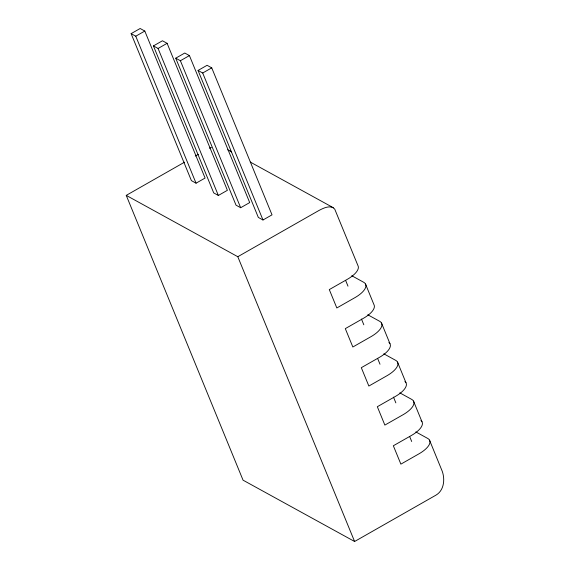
<?xml version="1.0" encoding="UTF-8"?>
<svg xmlns="http://www.w3.org/2000/svg" width="570" height="570" viewBox="0 0 570 570"><rect width="100%" height="100%" fill="white"/><g stroke="black" fill="none" stroke-linecap="round" stroke-linejoin="round"><path stroke-width="0.85" d="M131.121 33.644L140.156 28.5L144.801 31.058L205.086 178.047L196.052 183.191L191.406 180.633L131.121 33.644L135.767 36.202L196.052 183.191M135.767 36.202L144.801 31.058M153.43 45.913L162.464 40.769L167.11 43.32L227.394 190.309L218.36 195.46L213.714 192.902L153.43 45.913L158.075 48.471L218.36 195.46M158.075 48.471L167.11 43.32M175.738 58.183L184.773 53.031L189.425 55.589L249.703 202.578L240.675 207.722L236.023 205.164L175.738 58.183L180.391 60.733L240.675 207.722M180.391 60.733L189.425 55.589M198.046 70.445L207.081 65.301L211.734 67.858L272.018 214.847L262.984 219.992L258.331 217.434L198.046 70.445L202.699 73.003L262.984 219.992M202.699 73.003L211.734 67.858M429.509 440.111L442.206 471.176C445.163 479.363 444.094 490.471 435.9 495.18L354.597 541.5L243.048 480.168L126.248 195.375L184.545 162.172M195.282 156.052L198.353 154.306M126.248 195.375L237.797 256.714L319.1 210.394C323.646 208.029 330.479 204.58 334.711 209.069L357.924 265.563A21.674 8.678 -22.3 0 1 347.358 279.293L329.296 289.589L336.827 307.964L354.896 297.668A21.674 8.678 -22.3 0 0 363.667 282.264L351.768 275.723M209.411 148.164L211.406 147.502M227.658 149.803L231.612 151.791M250.251 162.044L333.343 207.729M367.785 314.768L379.684 321.309A21.674 8.678 -22.3 0 1 370.906 336.713L352.844 347.002L345.306 328.634L363.375 318.338A21.674 8.678 -22.3 0 0 373.934 304.608L365.512 284.031M383.795 353.813L395.694 360.354A21.674 8.678 -22.3 0 1 386.923 375.758L368.854 386.047L361.316 367.678L379.385 357.383A21.674 8.678 -22.3 0 0 388.897 342.463M399.812 392.851L411.711 399.399A21.674 8.678 -22.3 0 1 402.933 414.803L384.864 425.092L377.333 406.716L395.402 396.428A21.674 8.678 -22.3 0 0 404.914 381.508M415.822 431.896L427.721 438.437A21.674 8.678 -22.3 0 1 418.95 453.841L400.881 464.137L393.343 445.761L411.412 435.473A21.674 8.678 -22.3 0 0 420.924 420.553M230.059 150.943L231.37 151.827M381.472 322.983L389.951 343.653M397.482 362.028L405.961 382.698M413.499 401.066L421.978 421.743M345.627 280.419L347.985 286.168M361.466 319.043L363.824 324.8M377.646 358.494L380.005 364.244M393.492 397.119L395.851 402.876M409.666 436.57L411.69 441.501M237.797 256.714L354.597 541.5"/></g></svg>
